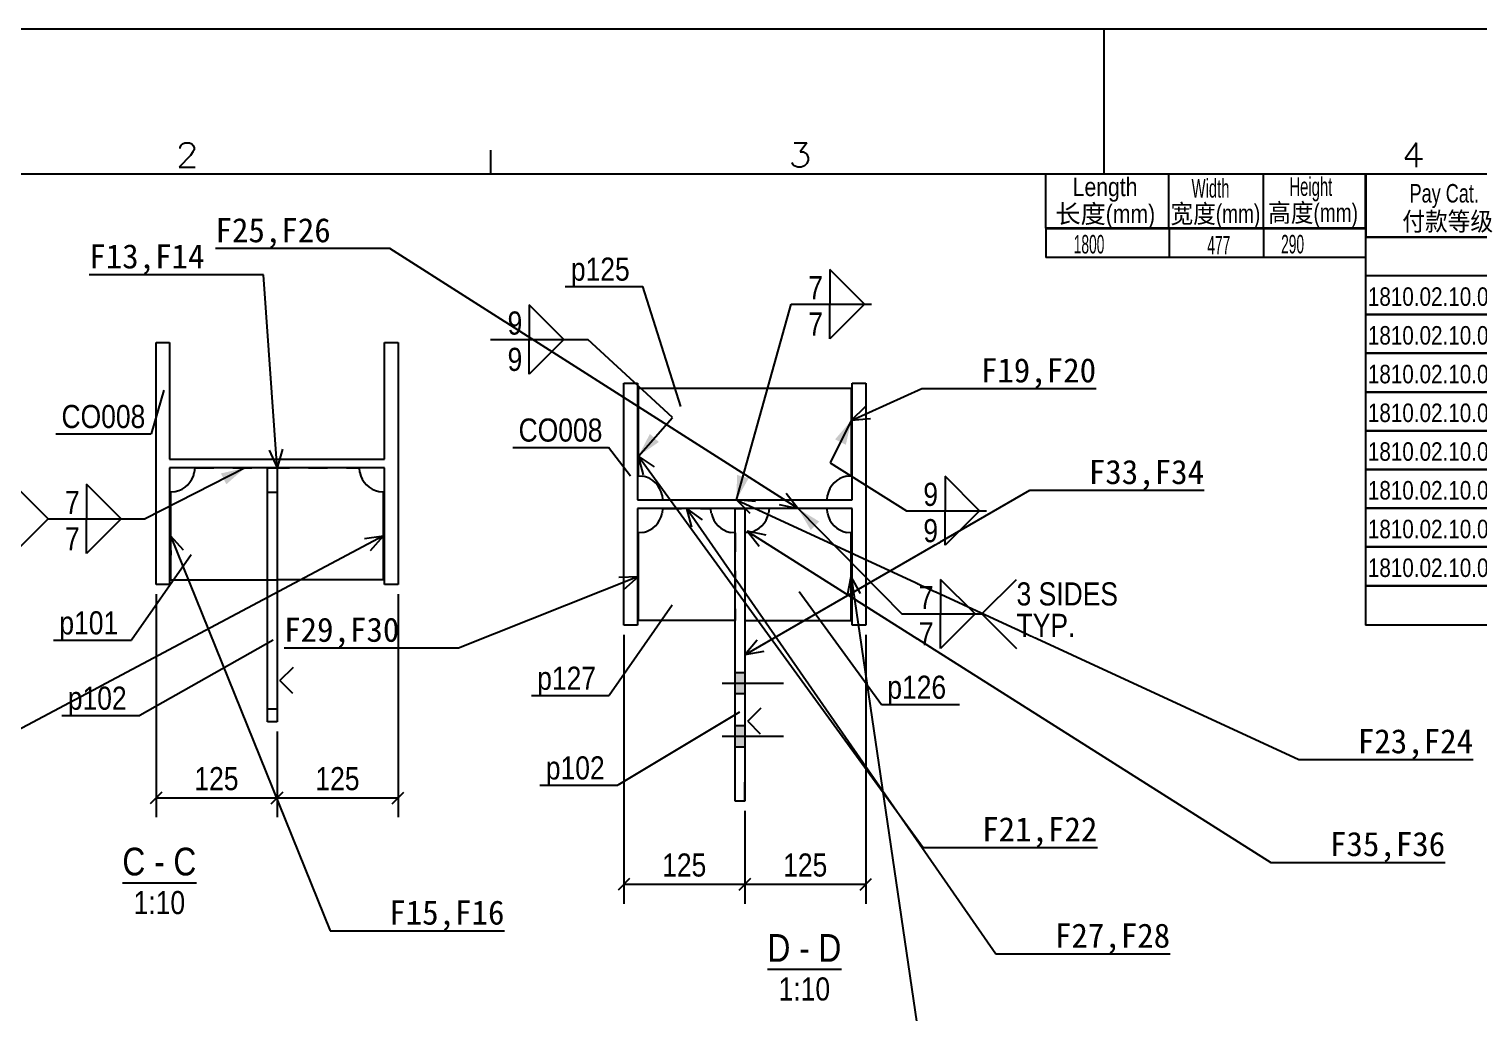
# Model space of a CAD drawing. Header units: millimetres. Extents: x -181 to 239, y -54 to 243.
# Drawn here: x -77.2 to 72.6, y 141.7 to 243.4 of the extents above; entities that cross this region are included whole.
import ezdxf

# ---------------------------------------------------------------- set-up
doc = ezdxf.new("R2010")
doc.units = ezdxf.units.MM
doc.linetypes.add('DXK_LINE_DOT2', pattern=[3.9198, 1.9599, -1.9599])
doc.layers.add('WELD_LABELS', color=5, linetype='Continuous')
doc.styles.add('Arial', font='ARIAL.TTF', dxfattribs={"height": 0.2})
doc.styles.add('Arial Narrow', font='ARIALN.TTF', dxfattribs={"height": 0.2})

# ---------------------------------------------------------------- blocks, each defined once
blk = doc.blocks.new('Unknown-234525213-26948')
at = {"color": 7, "linetype": 'Continuous'}
for p, q in [((223.83, 228.36), (60.94, 228.36)), ((60.94, 221.87), (60.94, 228.36)), ((78.23, 221.87), (78.23, 228.36)), ((86.3, 221.87), (86.3, 228.36)), ((93.73, 221.87), (93.73, 228.36)), ((111.68, 221.87), (111.68, 228.36)), ((125.39, 221.87), (125.39, 228.36)), ((149.31, 221.87), (149.31, 228.36)), ((162.12, 221.87), (162.12, 228.36)), ((177.17, 221.87), (177.17, 228.36)), ((189.14, 221.87), (189.14, 228.36)), ((201.16, 221.87), (201.16, 228.36)), ((211.82, 221.87), (211.82, 228.36)), ((223.83, 228.36), (223.83, 221.87)), ((223.81, 221.87), (60.87, 221.87)), ((60.87, 221.87), (223.83, 221.87)), ((60.87, 221.87), (60.87, 217.87)), ((78.21, 221.87), (78.21, 217.87)), ((86.21, 221.87), (86.21, 217.87)), ((93.77, 221.87), (93.77, 217.87)), ((111.69, 221.87), (111.69, 217.87)), ((125.42, 221.87), (125.42, 217.87)), ((149.36, 221.87), (149.36, 217.87)), ((162.12, 221.87), (162.12, 217.87)), ((177.16, 221.87), (177.16, 217.87)), ((189.16, 221.87), (189.16, 217.87)), ((201.16, 221.87), (201.16, 217.87)), ((211.83, 221.87), (211.83, 217.87)), ((223.83, 221.87), (223.83, 217.87)), ((223.81, 217.87), (60.87, 217.87)), ((223.82, 217.87), (60.87, 217.87)), ((60.87, 217.87), (60.87, 213.87)), ((78.21, 217.87), (78.21, 213.87)), ((78.21, 217.87), (78.21, 213.87)), ((86.21, 217.87), (86.21, 213.87)), ((93.77, 217.87), (93.77, 213.87)), ((111.69, 217.87), (111.69, 213.87)), ((125.42, 217.87), (125.42, 213.87)), ((149.36, 217.87), (149.36, 213.87)), ((162.12, 217.87), (162.12, 213.87)), ((177.16, 217.87), (177.16, 213.87)), ((189.16, 217.87), (189.16, 213.87)), ((201.16, 217.87), (201.16, 213.87)), ((211.83, 217.87), (211.83, 213.87)), ((223.83, 217.87), (223.83, 213.87)), ((60.87, 213.87), (223.83, 213.87)), ((223.82, 213.87), (60.87, 213.87)), ((60.87, 213.87), (60.87, 209.87)), ((78.21, 213.87), (78.21, 209.87)), ((78.21, 213.87), (78.21, 209.87)), ((86.21, 213.87), (86.21, 209.87)), ((93.77, 213.87), (93.77, 209.87)), ((111.69, 213.87), (111.69, 209.87)), ((125.42, 213.87), (125.42, 209.87)), ((149.36, 213.87), (149.36, 209.87)), ((162.12, 213.87), (162.12, 209.87)), ((177.16, 213.87), (177.16, 209.87)), ((189.16, 213.87), (189.16, 209.87)), ((201.16, 213.87), (201.16, 209.87)), ((211.83, 213.87), (211.83, 209.87)), ((223.83, 213.87), (223.83, 209.87)), ((60.87, 209.87), (223.83, 209.87)), ((223.82, 209.87), (60.87, 209.87)), ((60.87, 209.87), (60.87, 205.87)), ((78.21, 209.87), (78.21, 205.87)), ((78.21, 209.87), (78.21, 205.87)), ((86.21, 209.87), (86.21, 205.87)), ((93.77, 209.87), (93.77, 205.87)), ((111.69, 209.87), (111.69, 205.87)), ((125.42, 209.87), (125.42, 205.87)), ((149.36, 209.87), (149.36, 205.87)), ((162.12, 209.87), (162.12, 205.87)), ((177.16, 209.87), (177.16, 205.87)), ((189.16, 209.87), (189.16, 205.87)), ((201.16, 209.87), (201.16, 205.87)), ((211.83, 209.87), (211.83, 205.87)), ((223.83, 209.87), (223.83, 205.87)), ((60.87, 205.87), (223.83, 205.87)), ((223.82, 205.87), (60.87, 205.87)), ((60.87, 205.87), (60.87, 201.87)), ((78.21, 205.87), (78.21, 201.87)), ((78.21, 205.87), (78.21, 201.87)), ((86.21, 205.87), (86.21, 201.87)), ((93.77, 205.87), (93.77, 201.87)), ((111.69, 205.87), (111.69, 201.87)), ((125.42, 205.87), (125.42, 201.87)), ((149.36, 205.87), (149.36, 201.87)), ((162.12, 205.87), (162.12, 201.87)), ((177.16, 205.87), (177.16, 201.87)), ((189.16, 205.87), (189.16, 201.87)), ((201.16, 205.87), (201.16, 201.87)), ((211.83, 205.87), (211.83, 201.87)), ((223.83, 205.87), (223.83, 201.87)), ((60.87, 201.87), (223.83, 201.87)), ((223.82, 201.87), (60.87, 201.87)), ((60.87, 201.87), (60.87, 197.87)), ((78.21, 201.87), (78.21, 197.87)), ((78.21, 201.87), (78.21, 197.87)), ((86.21, 201.87), (86.21, 197.87)), ((93.77, 201.87), (93.77, 197.87)), ((111.69, 201.87), (111.69, 197.87)), ((125.42, 201.87), (125.42, 197.87)), ((149.36, 201.87), (149.36, 197.87)), ((162.12, 201.87), (162.12, 197.87)), ((177.16, 201.87), (177.16, 197.87)), ((189.16, 201.87), (189.16, 197.87)), ((201.16, 201.87), (201.16, 197.87)), ((211.83, 201.87), (211.83, 197.87)), ((223.83, 201.87), (223.83, 197.87)), ((60.87, 197.87), (223.83, 197.87)), ((223.82, 197.87), (60.87, 197.87)), ((60.87, 197.87), (60.87, 193.87)), ((78.21, 197.87), (78.21, 193.87)), ((78.21, 197.87), (78.21, 193.87)), ((86.21, 197.87), (86.21, 193.87)), ((93.77, 197.87), (93.77, 193.87)), ((111.69, 197.87), (111.69, 193.87)), ((125.42, 197.87), (125.42, 193.87)), ((149.36, 197.87), (149.36, 193.87)), ((162.12, 197.87), (162.12, 193.87)), ((177.16, 197.87), (177.16, 193.87)), ((189.16, 197.87), (189.16, 193.87)), ((201.16, 197.87), (201.16, 193.87)), ((211.83, 197.87), (211.83, 193.87)), ((223.83, 197.87), (223.83, 193.87)), ((60.87, 193.87), (223.83, 193.87)), ((223.82, 193.87), (60.87, 193.87)), ((60.87, 193.87), (60.87, 189.87)), ((78.21, 193.87), (78.21, 189.87)), ((78.21, 193.87), (78.21, 189.87)), ((86.21, 193.87), (86.21, 189.87)), ((93.77, 193.87), (93.77, 189.87)), ((111.69, 193.87), (111.69, 189.87)), ((125.42, 193.87), (125.42, 189.87)), ((149.36, 193.87), (149.36, 189.87)), ((162.12, 193.87), (162.12, 189.87)), ((177.16, 193.87), (177.16, 189.87)), ((189.16, 193.87), (189.16, 189.87)), ((201.16, 193.87), (201.16, 189.87)), ((211.83, 193.87), (211.83, 189.87)), ((223.83, 193.87), (223.83, 189.87)), ((60.87, 189.87), (223.83, 189.87)), ((223.82, 189.87), (60.87, 189.87)), ((60.87, 189.87), (60.87, 185.87)), ((78.21, 189.87), (78.21, 185.87)), ((78.21, 189.87), (78.21, 185.87)), ((86.21, 189.87), (86.21, 185.87)), ((93.77, 189.87), (93.77, 185.87)), ((111.69, 189.87), (111.69, 185.87)), ((125.42, 189.87), (125.42, 185.87)), ((149.36, 189.87), (149.36, 185.87)), ((162.12, 189.87), (162.12, 185.87)), ((177.16, 189.87), (177.16, 185.87)), ((189.16, 189.87), (189.16, 185.87)), ((201.16, 189.87), (201.16, 185.87)), ((211.83, 189.87), (211.83, 185.87)), ((223.83, 189.87), (223.83, 185.87)), ((60.87, 185.87), (223.83, 185.87)), ((60.87, 185.87), (60.87, 181.79)), ((223.76, 185.87), (60.87, 185.87)), ((78.19, 185.87), (78.19, 181.79)), ((86.19, 185.87), (86.19, 181.79)), ((93.79, 185.87), (93.79, 181.79)), ((111.74, 185.87), (111.74, 181.79)), ((125.41, 185.87), (125.41, 181.79)), ((162.07, 185.87), (162.07, 181.8)), ((177.15, 185.86), (177.15, 181.79)), ((188.97, 185.87), (188.97, 181.87)), ((201.15, 185.87), (201.15, 181.79)), ((211.82, 185.87), (211.82, 181.79)), ((223.83, 185.87), (223.83, 181.79)), ((223.76, 181.79), (60.86, 181.79))]:
    blk.add_line(p, q, dxfattribs=at)
at = {"color": 3, "style": 'Arial'}
for s, height, width, p in [('Line', 1.91, 0.7, (79.92, 225.76)), ('Sub Mark', 1.91, 0.7, (113.15, 225.82)), ('Description', 1.9102, 0.7, (127.95, 225.71)), ('Pay Cat.', 1.91, 0.7, (65.42, 225.44)), ('Qty.', 1.91, 0.7, (87.58, 225.5)), ('Mark', 1.91, 0.7, (95.55, 225.62)), ('ABM', 1.91, 0.7, (193.21, 225.5)), ('Weight', 1.91, 0.7, (202.28, 225.5)), ('REMARK', 1.91, 0.7, (213.21, 225.5)), ('行号', 1.91, 0.9, (79.58, 222.83)), ('数量', 1.91, 0.9, (87.58, 222.83)), ('构件号', 1.91, 0.9, (95.23, 222.78)), ('次构件号', 1.91, 0.9, (112.87, 222.98)), ('截面尺寸', 1.91, 0.9, (127.65, 222.64)), ('材料订单号', 1.91, 0.9, (189.21, 222.83)), ('重量(kg)', 1.91, 0.9, (202.28, 222.83)), ('备 注', 1.91, 0.9, (214.54, 222.83))]:
    blk.add_text(s, height=height, dxfattribs=dict(at, width=width)).set_placement(p)
at = {"color": 3, "linetype": 'Continuous'}
for s, height, style, width, p in [('Material', 1.91, 'Arial', 0.7, (151.4, 225.48)), ('Finish', 1.91, 'Arial', 0.7, (179.35, 225.49)), ('付款等级', 1.91, 'Arial', 0.9, (64.67, 222.54)), ('油漆', 1.91, 'Arial', 0.7, (179.88, 222.75)), ('材质', 1.91, 'Arial', 0.9, (152.48, 222.36)), ('1', 1.91, 'Arial', 0.8, (80.55, 218.54)), ('1', 1.91, 'Arial', 0.8, (87.54, 218.54)), ('Column', 1.91, 'Arial', 0.8, (127.54, 218.96)), ('1810.02.10.03.12', 1.9102, 'Arial', 0.8, (61.11, 214.77)), ('2', 1.91, 'Arial', 0.8, (80.64, 214.55)), ('1', 1.91, 'Arial', 0.8, (87.54, 214.54)), ('CO008', 2.022, 'Arial', 0.88, (113.34, 214.63)), ('HW250x250x9x14', 1.9089, 'Arial Narrow', 0.8, (127.35, 214.61)), ('Q355B', 1.91, 'Arial', 0.6, (150.85, 214.73)), ('1784', 1.91, 'Arial', 0.8, (164.41, 214.74)), ('G', 1.91, 'Arial', 0.8, (180.25, 214.79)), ('128.13', 1.91, 'Arial', 0.7, (201.81, 214.74)), ('1810.02.10.03.12', 1.9102, 'Arial', 0.8, (61.11, 210.77)), ('G', 1.91, 'Arial', 0.8, (180.25, 210.79)), ('3', 1.91, 'Arial', 0.8, (80.64, 210.55)), ('1', 1.91, 'Arial', 0.8, (87.54, 210.54)), ('p92', 2.022, 'Arial', 0.88, (113.34, 210.63)), ('PL16x290', 1.909, 'Arial Narrow', 0.8, (127.35, 210.61)), ('Q355B', 1.91, 'Arial', 0.6, (150.85, 210.73)), ('320', 1.91, 'Arial', 0.8, (164.41, 210.74)), ('11.66', 1.91, 'Arial', 0.7, (201.81, 210.74)), ('1810.02.10.03.12', 1.9102, 'Arial', 0.8, (61.11, 206.77)), ('4', 1.91, 'Arial', 0.8, (80.64, 206.55)), ('1', 1.91, 'Arial', 0.8, (87.54, 206.54)), ('p101', 2.022, 'Arial', 0.88, (113.34, 206.63)), ('PL10x115.5', 1.909, 'Arial Narrow', 0.8, (127.35, 206.61)), ('Q355B', 1.91, 'Arial', 0.6, (150.85, 206.73)), ('220', 1.91, 'Arial', 0.8, (164.41, 206.74)), ('G', 1.91, 'Arial', 0.8, (180.25, 206.79)), ('1.92', 1.91, 'Arial', 0.7, (201.81, 206.74)), ('1810.02.10.03.12', 1.9102, 'Arial', 0.8, (61.11, 202.77)), ('5', 1.91, 'Arial', 0.8, (80.64, 202.55)), ('1', 1.91, 'Arial', 0.8, (87.54, 202.54)), ('p102', 2.022, 'Arial', 0.88, (113.34, 202.63)), ('PL10x312.7', 1.909, 'Arial Narrow', 0.8, (127.35, 202.61)), ('Q355B', 1.91, 'Arial', 0.6, (150.85, 202.73)), ('318', 1.91, 'Arial', 0.8, (164.41, 202.74)), ('G', 1.91, 'Arial', 0.8, (180.25, 202.79)), ('6.07', 1.91, 'Arial', 0.7, (201.81, 202.74)), ('G', 1.91, 'Arial', 0.8, (180.25, 198.79)), ('1810.02.10.03.12', 1.9102, 'Arial', 0.8, (61.11, 198.77)), ('6', 1.91, 'Arial', 0.8, (80.64, 198.55)), ('2', 1.91, 'Arial', 0.8, (87.54, 198.54)), ('p124', 2.022, 'Arial', 0.88, (113.34, 198.63)), ('PL12x115.5', 1.909, 'Arial Narrow', 0.8, (127.35, 198.61)), ('Q355B', 1.91, 'Arial', 0.6, (150.85, 198.73)), ('220', 1.91, 'Arial', 0.8, (164.41, 198.74)), ('4.33', 1.91, 'Arial', 0.7, (201.81, 198.74)), ('1810.02.10.03.12', 1.9102, 'Arial', 0.8, (61.11, 194.77)), ('7', 1.91, 'Arial', 0.8, (80.64, 194.55)), ('1', 1.91, 'Arial', 0.8, (87.54, 194.54)), ('p125', 2.022, 'Arial', 0.88, (113.34, 194.63)), ('PL12x115.5', 1.909, 'Arial Narrow', 0.8, (127.35, 194.61)), ('Q355B', 1.91, 'Arial', 0.6, (150.85, 194.73)), ('220', 1.91, 'Arial', 0.8, (164.41, 194.74)), ('G', 1.91, 'Arial', 0.8, (180.25, 194.79)), ('2.30', 1.91, 'Arial', 0.7, (201.81, 194.74)), ('1810.02.10.03.12', 1.9102, 'Arial', 0.8, (61.11, 190.77)), ('8', 1.91, 'Arial', 0.8, (80.64, 190.55)), ('1', 1.91, 'Arial', 0.8, (87.54, 190.54)), ('p126', 2.022, 'Arial', 0.88, (113.34, 190.63)), ('PL12x110', 1.909, 'Arial Narrow', 0.8, (127.35, 190.61)), ('Q355B', 1.91, 'Arial', 0.6, (150.85, 190.73)), ('116', 1.91, 'Arial', 0.8, (164.41, 190.74)), ('G', 1.91, 'Arial', 0.8, (180.25, 190.79)), ('1.10', 1.91, 'Arial', 0.7, (201.81, 190.74)), ('1810.02.10.03.12', 1.9102, 'Arial', 0.8, (61.11, 186.77)), ('9', 1.91, 'Arial', 0.8, (80.64, 186.55)), ('1', 1.91, 'Arial', 0.8, (87.54, 186.54)), ('p127', 2.022, 'Arial', 0.88, (113.34, 186.63)), ('PL12x100', 1.909, 'Arial Narrow', 0.8, (127.35, 186.61)), ('Q355B', 1.91, 'Arial', 0.6, (150.85, 186.73)), ('116', 1.91, 'Arial', 0.8, (164.41, 186.74)), ('G', 1.91, 'Arial', 0.8, (180.25, 186.79)), ('1.00', 1.91, 'Arial', 0.7, (201.81, 186.74)), ('TOTAL', 2.022, 'Arial', 0.7, (191.64, 182.71)), ('156.51', 1.91, 'Arial', 0.7, (201.72, 182.82))]:
    blk.add_text(s, height=height, dxfattribs=dict(at, style=style, width=width)).set_placement(p)
at = {"color": 3, "style": 'Arial'}
for s, p in [('Length', (164.41, 225.49)), ('长度(mm)', (164.41, 222.82))]:
    blk.add_text(s, height=1.91, dxfattribs=at).set_placement(p)
at = {"color": 3, "linetype": 'Continuous', "style": 'Arial'}
blk.add_text('CO008', height=1.91, dxfattribs=at).set_placement((95.02, 218.54))
blk = doc.blocks.new('Unknown-234525213-26951')
at = {"color": 7, "linetype": 'Continuous'}
for p, q in [((27.84, 222.78), (27.84, 228.36)), ((60.87, 228.36), (27.84, 228.36)), ((40.56, 222.78), (40.56, 228.36)), ((50.33, 222.77), (50.33, 228.35)), ((60.88, 222.78), (60.88, 228.36)), ((60.88, 222.78), (27.84, 222.78)), ((27.84, 222.76), (60.87, 222.76)), ((27.84, 222.76), (27.84, 219.76)), ((40.6, 222.76), (40.6, 219.76)), ((50.33, 222.76), (50.33, 219.76)), ((60.87, 222.76), (60.87, 219.76)), ((60.87, 219.76), (27.84, 219.76))]:
    blk.add_line(p, q, dxfattribs=at)
at = {"color": 3, "style": 'Arial Narrow'}
for s, p in [('Length', (30.62, 226.1)), ('长度(mm)', (28.83, 223.32))]:
    blk.add_text(s, height=1.909, dxfattribs=at).set_placement(p)
at = {"color": 3, "linetype": 'Continuous', "style": 'Arial Narrow'}
for s, width, p in [('Width', 0.7, (42.9, 225.95)), ('Height', 0.7, (53.01, 226.13)), ('宽度(mm)', 0.9, (40.72, 223.33)), ('高度(mm)', 0.9, (50.81, 223.43)), ('1800', 0.65, (30.73, 220.18)), ('477', 0.65, (44.52, 220.08)), ('290', 0.65, (52.15, 220.19))]:
    blk.add_text(s, height=1.909, dxfattribs=dict(at, width=width)).set_placement(p)
blk = doc.blocks.new('Unknown-234525213-26958')
at = {"color": 7, "linetype": 'Continuous'}
for p, q in [((238.83, 243.36), (-181.17, 243.36)), ((33.83, 243.36), (33.83, 228.36)), ((-61.58, 231.13), (-61.46, 231.37)), ((-61.58, 231.02), (-61.58, 231.13)), ((-61.46, 231.37), (-61.34, 231.49)), ((-61.34, 231.49), (-61.1, 231.61)), ((-61.1, 231.61), (-60.63, 231.61)), ((-60.63, 231.61), (-60.39, 231.49)), ((-60.39, 231.49), (-60.27, 231.37)), ((-60.27, 231.37), (-60.15, 231.13)), ((-60.15, 230.9), (-60.27, 230.66)), ((-60.15, 231.13), (-60.15, 230.9)), ((-29.51, 230.86), (-29.51, 228.36)), ((1.86, 231.61), (3.17, 231.61)), ((3.17, 231.61), (2.46, 230.66)), ((66.15, 231.61), (64.96, 229.94)), ((66.15, 229.11), (66.15, 231.61)), ((-60.51, 230.3), (-61.7, 229.11)), ((-60.27, 230.66), (-60.51, 230.3)), ((1.74, 229.35), (1.63, 229.59)), ((1.86, 229.23), (1.74, 229.35)), ((2.22, 229.11), (1.86, 229.23)), ((2.46, 230.66), (2.82, 230.66)), ((2.93, 229.23), (2.58, 229.11)), ((2.82, 230.66), (3.05, 230.54)), ((3.17, 229.47), (2.93, 229.23)), ((3.05, 230.54), (3.17, 230.42)), ((3.17, 230.42), (3.29, 230.06)), ((3.29, 229.83), (3.17, 229.47)), ((3.29, 230.06), (3.29, 229.83)), ((64.96, 229.94), (66.75, 229.94)), ((223.83, 228.36), (-156.17, 228.36)), ((-61.7, 229.11), (-60.03, 229.11)), ((2.58, 229.11), (2.22, 229.11))]:
    blk.add_line(p, q, dxfattribs=at)
blk = doc.blocks.new('Unknown-234525213-14 - 2425')
at = {"color": 6, "linetype": 'Continuous'}
blk.add_line((-67.55, 155.2), (-59.91, 155.2), dxfattribs=at)
at = {"color": 0, "linetype": 'Continuous'}
for points in [[(-65.17, 155.95), (-65.17, 158.95), (-67.55, 158.95), (-67.55, 155.95)], [(-63.18, 155.95), (-63.18, 158.95), (-64.27, 158.95), (-64.27, 155.95)], [(-59.91, 155.95), (-59.91, 158.95), (-62.28, 158.95), (-62.28, 155.95)], [(-61.06, 151.95), (-61.06, 154.45), (-66.39, 154.45), (-66.39, 151.95)]]:
    blk.add_wipeout(points, dxfattribs=at)
at = {"color": 6, "linetype": 'Continuous', "style": 'Arial Narrow'}
for s, height, p in [('C', 2.86, (-67.55, 155.95)), ('C', 2.86, (-62.28, 155.95)), ('-', 2.86, (-64.27, 155.95)), ('1:10', 2.386, (-66.39, 151.95))]:
    blk.add_text(s, height=height, dxfattribs=at).set_placement(p)
blk = doc.blocks.new('Unknown-234525213-15 - 2476')
at = {"color": 6, "linetype": 'Continuous'}
blk.add_line((-0.91, 146.28), (6.73, 146.28), dxfattribs=at)
at = {"color": 0, "linetype": 'Continuous'}
for points in [[(1.46, 147.03), (1.46, 150.03), (-0.91, 150.03), (-0.91, 147.03)], [(3.45, 147.03), (3.45, 150.03), (2.36, 150.03), (2.36, 147.03)], [(6.73, 147.03), (6.73, 150.03), (4.35, 150.03), (4.35, 147.03)], [(5.57, 143.03), (5.57, 145.53), (0.24, 145.53), (0.24, 143.03)]]:
    blk.add_wipeout(points, dxfattribs=at)
at = {"color": 6, "linetype": 'Continuous', "style": 'Arial Narrow'}
for s, height, p in [('D', 2.86, (-0.91, 147.03)), ('D', 2.86, (4.35, 147.03)), ('-', 2.86, (2.36, 147.03)), ('1:10', 2.386, (0.24, 143.03))]:
    blk.add_text(s, height=height, dxfattribs=at).set_placement(p)
blk = doc.blocks.new('Part-234525213-2435 - 2425')
at = {"color": 2, "linetype": 'Continuous'}
for p, q in [((-64.07, 185.99), (-64.07, 210.99)), ((-64.07, 210.99), (-62.67, 210.99)), ((-62.67, 210.99), (-62.67, 198.94)), ((-40.47, 210.99), (-39.07, 210.99)), ((-40.47, 198.94), (-40.47, 210.99)), ((-39.07, 210.99), (-39.07, 185.99)), ((-62.67, 198.94), (-40.47, 198.94)), ((-40.47, 198.04), (-62.67, 198.04)), ((-62.67, 198.04), (-62.67, 185.99)), ((-40.47, 185.99), (-40.47, 198.04)), ((-62.67, 185.99), (-64.07, 185.99)), ((-39.07, 185.99), (-40.47, 185.99))]:
    blk.add_line(p, q, dxfattribs=at)
blk = doc.blocks.new('Part-234525213-2427 - 2425')
at = {"color": 7, "linetype": 'DXK_LINE_DOT2'}
for p, q in [((-52.57, 171.81), (-52.57, 198.04)), ((-52.57, 198.04), (-51.57, 198.04)), ((-51.57, 198.04), (-51.57, 171.81)), ((-52.57, 195.54), (-51.57, 195.54)), ((-51.57, 173.12), (-52.57, 173.12))]:
    blk.add_line(p, q, dxfattribs=at)
at = {"color": 2, "linetype": 'Continuous'}
for p, q in [((-52.57, 171.81), (-52.57, 198.04)), ((-52.57, 198.04), (-51.57, 198.04)), ((-51.57, 198.04), (-51.57, 171.81)), ((-51.27, 176.07), (-49.87, 177.47)), ((-51.27, 176.07), (-49.97, 174.77)), ((-51.57, 171.81), (-52.57, 171.81))]:
    blk.add_line(p, q, dxfattribs=at)
blk = doc.blocks.new('Part-234525213-2428 - 2425')
at = {"color": 2, "linetype": 'Continuous'}
for p, q in [((-60.07, 198.04), (-60.12, 197.55)), ((-43.03, 197.55), (-43.07, 198.04)), ((-62.09, 195.58), (-62.57, 195.54)), ((-62.57, 195.54), (-62.57, 186.49)), ((-40.57, 195.54), (-41.06, 195.58)), ((-40.57, 186.49), (-40.57, 195.54)), ((-62.57, 186.49), (-52.57, 186.49)), ((-40.57, 186.49), (-51.57, 186.49))]:
    blk.add_line(p, q, dxfattribs=at)
at = {"color": 7, "linetype": 'DXK_LINE_DOT2'}
for p, q in [((-60.07, 198.04), (-43.07, 198.04)), ((-52.57, 186.49), (-51.57, 186.49))]:
    blk.add_line(p, q, dxfattribs=at)
at = {"color": 2, "linetype": 'Continuous'}
for centre, start, end in [((-62.57, 198.04), 281.25, 348.75), ((-40.57, 198.04), 191.25, 258.75)]:
    blk.add_arc(centre, 2.5, start, end, dxfattribs=at)
blk = doc.blocks.new('Bolt-234525213-2488 - 2476')
at = {"linetype": 'Continuous'}
for points in [[(-4.25, 176.92), (-4.25, 174.72), (-3.25, 174.72), (-3.25, 176.92)], [(-4.25, 171.42), (-4.25, 169.22), (-3.25, 169.22), (-3.25, 171.42)]]:
    blk.add_hatch(color=3, dxfattribs=at).paths.add_polyline_path(points)
at = {"color": 3, "linetype": 'Continuous'}
for p, q in [((-4.25, 176.92), (-3.25, 176.92)), ((-5.59, 175.82), (0.75, 175.82)), ((-4.25, 174.72), (-3.25, 174.72)), ((-4.25, 171.42), (-3.25, 171.42)), ((-5.59, 170.32), (0.75, 170.32)), ((-4.25, 169.22), (-3.25, 169.22))]:
    blk.add_line(p, q, dxfattribs=at)
blk = doc.blocks.new('Part-234525213-2486 - 2476')
at = {"color": 2, "linetype": 'Continuous'}
for p, q in [((-15.75, 181.78), (-15.75, 206.78)), ((-15.75, 206.78), (-14.35, 206.78)), ((-14.35, 206.78), (-14.35, 194.73)), ((7.85, 206.78), (9.25, 206.78)), ((7.85, 194.73), (7.85, 206.78)), ((9.25, 206.78), (9.25, 181.78)), ((-14.35, 194.73), (7.85, 194.73)), ((7.85, 193.83), (-14.35, 193.83)), ((-14.35, 193.83), (-14.35, 181.78)), ((7.85, 181.78), (7.85, 193.83)), ((-14.35, 181.78), (-15.75, 181.78)), ((9.25, 181.78), (7.85, 181.78))]:
    blk.add_line(p, q, dxfattribs=at)
blk = doc.blocks.new('Part-234525213-2478 - 2476')
at = {"color": 2, "linetype": 'Continuous'}
for p, q in [((-4.25, 193.83), (-3.25, 193.83)), ((-4.25, 163.61), (-4.25, 193.83)), ((-3.25, 193.83), (-3.25, 163.61)), ((-2.95, 171.87), (-1.55, 173.27)), ((-2.95, 171.87), (-1.65, 170.57)), ((-3.25, 163.61), (-4.25, 163.61))]:
    blk.add_line(p, q, dxfattribs=at)
at = {"color": 7, "linetype": 'DXK_LINE_DOT2'}
for p, q in [((-4.25, 163.61), (-4.25, 166.74)), ((-3.25, 163.61), (-3.25, 166.74))]:
    blk.add_line(p, q, dxfattribs=at)
blk = doc.blocks.new('Part-234525213-2482 - 2476')
at = {"color": 2, "linetype": 'Continuous'}
for p, q in [((-14.25, 197.23), (-14.25, 206.28)), ((-14.25, 206.28), (7.75, 206.28)), ((7.75, 206.28), (7.75, 197.23)), ((-14.25, 197.23), (-13.77, 197.19)), ((7.26, 197.19), (7.75, 197.23)), ((-11.8, 195.22), (-11.75, 194.73)), ((5.25, 194.73), (5.29, 195.22))]:
    blk.add_line(p, q, dxfattribs=at)
at = {"color": 7, "linetype": 'DXK_LINE_DOT2'}
blk.add_line((-11.75, 194.73), (5.25, 194.73), dxfattribs=at)
at = {"color": 2, "linetype": 'Continuous'}
for centre, start, end in [((-14.25, 194.73), 11.25, 78.75), ((7.75, 194.73), 101.25, 168.75)]:
    blk.add_arc(centre, 2.5, start, end, dxfattribs=at)
blk = doc.blocks.new('Part-234525213-2484 - 2476')
at = {"color": 2, "linetype": 'Continuous'}
for p, q in [((-0.75, 193.83), (-0.8, 193.35)), ((5.29, 193.35), (5.25, 193.83)), ((-2.77, 191.38), (-3.25, 191.33)), ((7.75, 191.33), (7.26, 191.38)), ((7.75, 182.28), (7.75, 191.33)), ((-3.25, 182.28), (7.75, 182.28))]:
    blk.add_line(p, q, dxfattribs=at)
at = {"color": 7, "linetype": 'DXK_LINE_DOT2'}
for p, q in [((5.25, 193.83), (-0.75, 193.83)), ((-3.25, 191.33), (-3.25, 182.28))]:
    blk.add_line(p, q, dxfattribs=at)
at = {"color": 2, "linetype": 'Continuous'}
for centre, start, end in [((-3.25, 193.83), 281.25, 348.75), ((7.75, 193.83), 191.25, 258.75)]:
    blk.add_arc(centre, 2.5, start, end, dxfattribs=at)
blk = doc.blocks.new('Part-234525213-2485 - 2476')
at = {"color": 2, "linetype": 'Continuous'}
for p, q in [((-11.75, 193.83), (-11.8, 193.35)), ((-6.71, 193.35), (-6.75, 193.83)), ((-13.77, 191.38), (-14.25, 191.33)), ((-14.25, 182.28), (-14.25, 191.33)), ((-4.25, 191.33), (-4.74, 191.38)), ((-4.25, 182.28), (-14.25, 182.28))]:
    blk.add_line(p, q, dxfattribs=at)
at = {"color": 7, "linetype": 'DXK_LINE_DOT2'}
for p, q in [((-11.75, 193.83), (-6.75, 193.83)), ((-4.25, 191.33), (-4.25, 182.28))]:
    blk.add_line(p, q, dxfattribs=at)
at = {"color": 2, "linetype": 'Continuous'}
for centre, start, end in [((-14.25, 193.83), 281.25, 348.75), ((-4.25, 193.83), 191.25, 258.75)]:
    blk.add_arc(centre, 2.5, start, end, dxfattribs=at)
blk = doc.blocks.new('StraightDimension-234525213-3805 - 2425')
at = {"color": 7, "linetype": 'Continuous'}
for p, q in [((-39.07, 184.99), (-39.07, 161.95)), ((-51.57, 170.81), (-51.57, 161.95)), ((-50.97, 164.55), (-52.17, 163.35)), ((-51.57, 163.95), (-39.07, 163.95)), ((-39.67, 163.35), (-38.47, 164.55))]:
    blk.add_line(p, q, dxfattribs=at)
at = {"color": 0}
blk.add_wipeout([(-42.54, 164.25), (-42.54, 167.75), (-48.11, 167.75), (-48.11, 164.25)], dxfattribs=at)
at = {"color": 4, "style": 'Arial Narrow'}
blk.add_text('125', height=2.386, dxfattribs=at).set_placement((-47.61, 164.75))
blk = doc.blocks.new('StraightDimension-234525213-3806 - 2425')
at = {"color": 7, "linetype": 'Continuous'}
for p, q in [((-64.07, 184.99), (-64.07, 161.95)), ((-51.57, 170.81), (-51.57, 161.95)), ((-63.47, 164.55), (-64.67, 163.35)), ((-64.07, 163.95), (-51.57, 163.95)), ((-52.17, 163.35), (-50.97, 164.55))]:
    blk.add_line(p, q, dxfattribs=at)
at = {"color": 0}
blk.add_wipeout([(-55.04, 164.25), (-55.04, 167.75), (-60.61, 167.75), (-60.61, 164.25)], dxfattribs=at)
at = {"color": 4, "style": 'Arial Narrow'}
blk.add_text('125', height=2.386, dxfattribs=at).set_placement((-60.11, 164.75))
blk = doc.blocks.new('StraightDimension-234525213-3837 - 2476')
at = {"color": 7, "linetype": 'Continuous'}
for p, q in [((-15.75, 180.78), (-15.75, 153.03)), ((-3.25, 162.61), (-3.25, 153.03)), ((-15.15, 155.63), (-16.35, 154.43)), ((-15.75, 155.03), (-3.25, 155.03)), ((-3.85, 154.43), (-2.65, 155.63))]:
    blk.add_line(p, q, dxfattribs=at)
at = {"color": 0}
blk.add_wipeout([(-6.72, 155.33), (-6.72, 158.83), (-12.29, 158.83), (-12.29, 155.33)], dxfattribs=at)
at = {"color": 4, "style": 'Arial Narrow'}
blk.add_text('125', height=2.386, dxfattribs=at).set_placement((-11.79, 155.83))
blk = doc.blocks.new('StraightDimension-234525213-3836 - 2476')
at = {"color": 7, "linetype": 'Continuous'}
for p, q in [((9.25, 180.78), (9.25, 153.03)), ((-3.25, 162.61), (-3.25, 153.03)), ((-2.65, 155.63), (-3.85, 154.43)), ((-3.25, 155.03), (9.25, 155.03)), ((8.65, 154.43), (9.85, 155.63))]:
    blk.add_line(p, q, dxfattribs=at)
at = {"color": 0}
blk.add_wipeout([(5.78, 155.33), (5.78, 158.83), (0.21, 158.83), (0.21, 155.33)], dxfattribs=at)
at = {"color": 4, "style": 'Arial Narrow'}
blk.add_text('125', height=2.386, dxfattribs=at).set_placement((0.71, 155.83))
blk = doc.blocks.new('Mark-234525213-2445 - 2425')
at = {"color": 7, "linetype": 'Continuous'}
blk.add_line((-51.97, 180.23), (-65.74, 172.46), dxfattribs=at)
at = {"color": 0}
blk.add_wipeout([(-67.09, 173.06), (-67.09, 175.56), (-73.19, 175.56), (-73.19, 173.06)], dxfattribs=at)
blk.add_wipeout([(-67.09, 173.06), (-67.09, 175.56), (-73.19, 175.56), (-73.19, 173.06)], dxfattribs=at)
at = {"color": 7, "linetype": 'Continuous'}
blk.add_line((-73.79, 172.46), (-65.74, 172.46), dxfattribs=at)
at = {"color": 3, "style": 'Arial Narrow'}
blk.add_text('p102', height=2.386, dxfattribs=at).set_placement((-73.19, 173.06))
blk = doc.blocks.new('Mark-234525213-2451 - 2425')
at = {"color": 0}
blk.add_wipeout([(-65.16, 202.15), (-65.16, 204.65), (-73.84, 204.65), (-73.84, 202.15)], dxfattribs=at)
blk.add_wipeout([(-65.16, 202.15), (-65.16, 204.65), (-73.84, 204.65), (-73.84, 202.15)], dxfattribs=at)
at = {"color": 7, "linetype": 'Continuous'}
for p in [(-63.27, 206.07), (-74.44, 201.55)]:
    blk.add_line(p, (-64.56, 201.55), dxfattribs=at)
at = {"color": 3, "style": 'Arial Narrow'}
blk.add_text('CO008', height=2.386, dxfattribs=at).set_placement((-73.84, 202.15))
blk = doc.blocks.new('Mark-234525213-2448 - 2425')
at = {"color": 7, "linetype": 'Continuous'}
blk.add_line((-60.44, 189.04), (-66.61, 180.24), dxfattribs=at)
at = {"color": 0}
blk.add_wipeout([(-67.96, 180.84), (-67.96, 183.34), (-74.06, 183.34), (-74.06, 180.84)], dxfattribs=at)
blk.add_wipeout([(-67.96, 180.84), (-67.96, 183.34), (-74.06, 183.34), (-74.06, 180.84)], dxfattribs=at)
at = {"color": 7, "linetype": 'Continuous'}
blk.add_line((-74.66, 180.24), (-66.61, 180.24), dxfattribs=at)
at = {"color": 3, "style": 'Arial Narrow'}
blk.add_text('p101', height=2.386, dxfattribs=at).set_placement((-74.06, 180.84))
blk = doc.blocks.new('WeldMark-234525213-4044 - 2425')
at = {"linetype": 'Continuous'}
blk.add_hatch(color=3, dxfattribs=at).paths.add_polyline_path([(-57.38, 197.46), (-54.87, 198.04), (-56.82, 196.34)])
at = {"color": 3, "linetype": 'Continuous'}
for p, q in [((-54.87, 198.04), (-65.21, 192.77)), ((-75.23, 192.77), (-78.8, 196.34)), ((-75.23, 192.77), (-78.8, 189.2))]:
    blk.add_line(p, q, dxfattribs=at)
at = {"color": 0}
blk.add_wipeout([(-71.76, 193.07), (-71.76, 195.97), (-73.68, 195.97), (-73.68, 193.07)], dxfattribs=at)
at = {"color": 3, "linetype": 'Continuous'}
for p, q in [((-67.67, 192.77), (-71.24, 196.34)), ((-71.24, 196.34), (-71.24, 192.77)), ((-71.24, 192.77), (-67.67, 192.77))]:
    blk.add_line(p, q, dxfattribs=at)
at = {"color": 3, "style": 'Arial Narrow'}
blk.add_text('7', height=2.39, dxfattribs=at).set_placement((-73.48, 193.27))
at = {"color": 0, "linetype": 'Continuous'}
blk.add_wipeout([(-78.48, 192.02), (-78.48, 194.52), (-88.98, 194.52), (-88.98, 192.02)], dxfattribs=at)
for points in [[(-78.48, 192.02), (-78.48, 194.52), (-88.98, 194.52), (-88.98, 192.02)], [(-71.76, 189.32), (-71.76, 192.22), (-73.68, 192.22), (-73.68, 189.32)]]:
    blk.add_wipeout(points, dxfattribs=at)
at = {"color": 3, "linetype": 'Continuous'}
for p, q in [((-75.23, 192.77), (-65.21, 192.77)), ((-71.24, 192.77), (-67.67, 192.77)), ((-67.67, 192.77), (-71.24, 189.2)), ((-71.24, 189.2), (-71.24, 192.77))]:
    blk.add_line(p, q, dxfattribs=at)
at = {"color": 3, "linetype": 'Continuous', "style": 'Arial Narrow'}
for s, height, p in [('3 SIDES', 2.386, (-88.98, 192.02)), ('7', 2.39, (-73.48, 189.52))]:
    blk.add_text(s, height=height, dxfattribs=at).set_placement(p)
blk = doc.blocks.new('WeldMark-234525213-4010 - 2476')
at = {"linetype": 'Continuous'}
blk.add_hatch(color=3, dxfattribs=at).paths.add_polyline_path([(-12.13, 200.71), (-14.25, 199.25), (-13.06, 201.54)])
at = {"color": 3, "linetype": 'Continuous'}
for p, q in [((-10.73, 203.23), (-19.48, 211.3)), ((-14.25, 199.25), (-10.73, 203.23))]:
    blk.add_line(p, q, dxfattribs=at)
at = {"color": 0}
blk.add_wipeout([(-26.03, 211.6), (-26.03, 214.5), (-27.96, 214.5), (-27.96, 211.6)], dxfattribs=at)
at = {"color": 3, "linetype": 'Continuous'}
for p, q in [((-21.95, 211.3), (-25.52, 214.87)), ((-25.52, 214.87), (-25.52, 211.3)), ((-25.52, 211.3), (-21.95, 211.3))]:
    blk.add_line(p, q, dxfattribs=at)
at = {"color": 3, "style": 'Arial Narrow'}
blk.add_text('9', height=2.39, dxfattribs=at).set_placement((-27.76, 211.8))
at = {"color": 0, "linetype": 'Continuous'}
blk.add_wipeout([(-26.03, 207.85), (-26.03, 210.75), (-27.96, 210.75), (-27.96, 207.85)], dxfattribs=at)
at = {"color": 3, "linetype": 'Continuous'}
for p, q in [((-29.51, 211.3), (-19.48, 211.3)), ((-25.52, 211.3), (-21.95, 211.3)), ((-21.95, 211.3), (-25.52, 207.73)), ((-25.52, 207.73), (-25.52, 211.3))]:
    blk.add_line(p, q, dxfattribs=at)
at = {"color": 3, "linetype": 'Continuous', "style": 'Arial Narrow'}
blk.add_text('9', height=2.39, dxfattribs=at).set_placement((-27.76, 208.05))
blk = doc.blocks.new('Mark-234525213-2498 - 2476')
at = {"color": 7, "linetype": 'Continuous'}
blk.add_line((-3.79, 172.81), (-16.37, 165.26), dxfattribs=at)
at = {"color": 0}
blk.add_wipeout([(-17.72, 165.86), (-17.72, 168.36), (-23.81, 168.36), (-23.81, 165.86)], dxfattribs=at)
blk.add_wipeout([(-17.72, 165.86), (-17.72, 168.36), (-23.81, 168.36), (-23.81, 165.86)], dxfattribs=at)
at = {"color": 7, "linetype": 'Continuous'}
blk.add_line((-24.41, 165.26), (-16.37, 165.26), dxfattribs=at)
at = {"color": 3, "style": 'Arial Narrow'}
blk.add_text('p102', height=2.386, dxfattribs=at).set_placement((-23.81, 165.86))
blk = doc.blocks.new('Mark-234525213-2501 - 2476')
at = {"color": 7, "linetype": 'Continuous'}
blk.add_line((-9.85, 204.37), (-13.78, 216.77), dxfattribs=at)
at = {"color": 0}
blk.add_wipeout([(-15.13, 217.37), (-15.13, 219.87), (-21.22, 219.87), (-21.22, 217.37)], dxfattribs=at)
blk.add_wipeout([(-15.13, 217.37), (-15.13, 219.87), (-21.22, 219.87), (-21.22, 217.37)], dxfattribs=at)
at = {"color": 7, "linetype": 'Continuous'}
blk.add_line((-21.82, 216.77), (-13.78, 216.77), dxfattribs=at)
at = {"color": 3, "style": 'Arial Narrow'}
blk.add_text('p125', height=2.386, dxfattribs=at).set_placement((-21.22, 217.37))
blk = doc.blocks.new('Mark-234525213-2504 - 2476')
at = {"color": 0}
blk.add_wipeout([(17.56, 174.19), (17.56, 176.69), (11.47, 176.69), (11.47, 174.19)], dxfattribs=at)
blk.add_wipeout([(17.56, 174.19), (17.56, 176.69), (11.47, 176.69), (11.47, 174.19)], dxfattribs=at)
at = {"color": 7, "linetype": 'Continuous'}
for p, q in [((2.37, 185.28), (10.87, 173.59)), ((10.87, 173.59), (18.91, 173.59))]:
    blk.add_line(p, q, dxfattribs=at)
at = {"color": 3, "style": 'Arial Narrow'}
blk.add_text('p126', height=2.386, dxfattribs=at).set_placement((11.47, 174.19))
blk = doc.blocks.new('WeldMark-234525213-4033 - 2476')
at = {"linetype": 'Continuous'}
blk.add_hatch(color=3, dxfattribs=at).paths.add_polyline_path([(3.56, 191.61), (2.25, 193.83), (4.45, 192.49)])
at = {"color": 3, "linetype": 'Continuous'}
for p, q in [((2.25, 193.83), (12.97, 182.95)), ((21.25, 182.95), (24.82, 186.52)), ((21.25, 182.95), (24.82, 179.38))]:
    blk.add_line(p, q, dxfattribs=at)
at = {"color": 0}
blk.add_wipeout([(16.45, 183.25), (16.45, 186.15), (14.52, 186.15), (14.52, 183.25)], dxfattribs=at)
at = {"color": 3, "linetype": 'Continuous'}
for p, q in [((20.53, 182.95), (16.96, 186.52)), ((16.96, 186.52), (16.96, 182.95)), ((16.96, 182.95), (20.53, 182.95))]:
    blk.add_line(p, q, dxfattribs=at)
at = {"color": 3, "style": 'Arial Narrow'}
blk.add_text('7', height=2.39, dxfattribs=at).set_placement((14.72, 183.45))
at = {"color": 0, "linetype": 'Continuous'}
for points in [[(35.32, 183.83), (35.32, 186.33), (24.82, 186.33), (24.82, 183.83)], [(30.9, 180.58), (30.9, 183.08), (24.82, 183.08), (24.82, 180.58)]]:
    blk.add_wipeout(points, dxfattribs=at)
for points in [[(35.32, 183.83), (35.32, 186.33), (24.82, 186.33), (24.82, 183.83)], [(30.9, 180.58), (30.9, 183.08), (24.82, 183.08), (24.82, 180.58)], [(16.45, 179.5), (16.45, 182.4), (14.52, 182.4), (14.52, 179.5)]]:
    blk.add_wipeout(points, dxfattribs=at)
at = {"color": 3, "linetype": 'Continuous'}
for p, q in [((12.97, 182.95), (21.25, 182.95)), ((16.96, 182.95), (20.53, 182.95)), ((20.53, 182.95), (16.96, 179.38)), ((16.96, 179.38), (16.96, 182.95))]:
    blk.add_line(p, q, dxfattribs=at)
at = {"color": 3, "linetype": 'Continuous', "style": 'Arial Narrow'}
for s, height, p in [('3 SIDES', 2.386, (24.82, 183.83)), ('TYP.', 2.386, (24.82, 180.58)), ('7', 2.39, (14.72, 179.7))]:
    blk.add_text(s, height=height, dxfattribs=at).set_placement(p)
blk = doc.blocks.new('Mark-234525213-2507 - 2476')
at = {"color": 7, "linetype": 'Continuous'}
blk.add_line((-10.74, 183.86), (-17.26, 174.52), dxfattribs=at)
at = {"color": 0}
blk.add_wipeout([(-18.61, 175.12), (-18.61, 177.62), (-24.7, 177.62), (-24.7, 175.12)], dxfattribs=at)
blk.add_wipeout([(-18.61, 175.12), (-18.61, 177.62), (-24.7, 177.62), (-24.7, 175.12)], dxfattribs=at)
at = {"color": 7, "linetype": 'Continuous'}
blk.add_line((-25.3, 174.52), (-17.26, 174.52), dxfattribs=at)
at = {"color": 3, "style": 'Arial Narrow'}
blk.add_text('p127', height=2.386, dxfattribs=at).set_placement((-24.7, 175.12))
blk = doc.blocks.new('Mark-234525213-2510 - 2476')
at = {"color": 0}
blk.add_wipeout([(-17.94, 200.75), (-17.94, 203.25), (-26.62, 203.25), (-26.62, 200.75)], dxfattribs=at)
blk.add_wipeout([(-17.94, 200.75), (-17.94, 203.25), (-26.62, 203.25), (-26.62, 200.75)], dxfattribs=at)
at = {"color": 7, "linetype": 'Continuous'}
for p in [(-27.22, 200.15), (-15.05, 197.17)]:
    blk.add_line(p, (-17.34, 200.15), dxfattribs=at)
at = {"color": 3, "style": 'Arial Narrow'}
blk.add_text('CO008', height=2.386, dxfattribs=at).set_placement((-26.62, 200.75))
blk = doc.blocks.new('WeldMark-234525213-4000 - 2476')
at = {"linetype": 'Continuous'}
blk.add_hatch(color=3, dxfattribs=at).paths.add_polyline_path([(-2.85, 196.97), (-4.12, 194.73), (-4.05, 197.31)])
at = {"color": 3, "linetype": 'Continuous'}
blk.add_line((-4.12, 194.73), (1.55, 214.95), dxfattribs=at)
at = {"color": 0}
blk.add_wipeout([(5.02, 215.25), (5.02, 218.15), (3.1, 218.15), (3.1, 215.25)], dxfattribs=at)
at = {"color": 3, "linetype": 'Continuous'}
for p, q in [((9.11, 214.95), (5.54, 218.53)), ((5.54, 218.53), (5.54, 214.95)), ((5.54, 214.95), (9.11, 214.95))]:
    blk.add_line(p, q, dxfattribs=at)
at = {"color": 3, "style": 'Arial Narrow'}
blk.add_text('7', height=2.39, dxfattribs=at).set_placement((3.3, 215.45))
at = {"color": 0, "linetype": 'Continuous'}
blk.add_wipeout([(5.02, 211.5), (5.02, 214.4), (3.1, 214.4), (3.1, 211.5)], dxfattribs=at)
at = {"color": 3, "linetype": 'Continuous'}
for p, q in [((1.55, 214.95), (9.82, 214.95)), ((5.54, 214.95), (9.11, 214.95)), ((9.11, 214.95), (5.54, 211.38)), ((5.54, 211.38), (5.54, 214.95))]:
    blk.add_line(p, q, dxfattribs=at)
at = {"color": 3, "linetype": 'Continuous', "style": 'Arial Narrow'}
blk.add_text('7', height=2.39, dxfattribs=at).set_placement((3.3, 211.7))
blk = doc.blocks.new('WeldMark-234525213-4005 - 2476')
at = {"linetype": 'Continuous'}
blk.add_hatch(color=3, dxfattribs=at).paths.add_polyline_path([(6.07, 200.98), (7.75, 202.94), (7.19, 200.43)])
at = {"color": 3, "linetype": 'Continuous'}
for p, q in [((7.75, 202.94), (5.56, 198.56)), ((5.56, 198.56), (13.44, 193.61))]:
    blk.add_line(p, q, dxfattribs=at)
at = {"color": 0}
blk.add_wipeout([(16.91, 193.91), (16.91, 196.81), (14.99, 196.81), (14.99, 193.91)], dxfattribs=at)
at = {"color": 3, "linetype": 'Continuous'}
for p, q in [((21, 193.61), (17.43, 197.18)), ((17.43, 197.18), (17.43, 193.61)), ((17.43, 193.61), (21, 193.61))]:
    blk.add_line(p, q, dxfattribs=at)
at = {"color": 3, "style": 'Arial Narrow'}
blk.add_text('9', height=2.39, dxfattribs=at).set_placement((15.19, 194.11))
at = {"color": 0, "linetype": 'Continuous'}
blk.add_wipeout([(16.91, 190.16), (16.91, 193.06), (14.99, 193.06), (14.99, 190.16)], dxfattribs=at)
at = {"color": 3, "linetype": 'Continuous'}
for p, q in [((13.44, 193.61), (21.71, 193.61)), ((17.43, 193.61), (21, 193.61)), ((21, 193.61), (17.43, 190.04)), ((17.43, 190.04), (17.43, 193.61))]:
    blk.add_line(p, q, dxfattribs=at)
at = {"color": 3, "linetype": 'Continuous', "style": 'Arial Narrow'}
blk.add_text('9', height=2.39, dxfattribs=at).set_placement((15.19, 190.36))

msp = doc.modelspace()

# ---------------------------------------------------------------- linework, layer by layer
at = {"layer": 'WELD_LABELS', "color": 5}
for p, q in [((-39.93, 220.69), (-57.93, 220.69)), ((-52.97, 217.99), (-70.97, 217.99)), ((-51.57, 198.04), (-52.97, 217.99)), ((15.04, 206.22), (33.04, 206.22)), ((-52.39, 199.86), (-51.57, 198.04)), ((-51.02, 199.96), (-51.57, 198.04)), ((26.19, 195.72), (44.19, 195.72)), ((-7.62, 192.68), (-9.25, 193.83)), ((-8.74, 191.9), (-9.25, 193.83)), ((-42.55, 190.74), (-40.57, 191.01)), ((-41.91, 189.52), (-40.57, 191.01)), ((-1.05, 191.08), (-3, 191.5)), ((-1.78, 189.92), (-3, 191.5)), ((-16.25, 186.75), (-14.25, 186.81)), ((-15.75, 185.48), (-14.25, 186.81)), ((53.98, 167.91), (71.98, 167.91)), ((15.17, 158.82), (33.17, 158.82)), ((51.1, 157.3), (69.1, 157.3)), ((-46.08, 150.22), (-28.08, 150.22)), ((22.69, 147.84), (40.69, 147.84))]:
    msp.add_line(p, q, dxfattribs=at)

# ---------------------------------------------------------------- block references
for name in ['Unknown-234525213-26958', 'Unknown-234525213-26951', 'Unknown-234525213-26948', 'Part-234525213-2435 - 2425', 'Part-234525213-2486 - 2476', 'Part-234525213-2482 - 2476', 'Part-234525213-2428 - 2425', 'Part-234525213-2427 - 2425', 'Part-234525213-2485 - 2476', 'Part-234525213-2478 - 2476', 'Part-234525213-2484 - 2476', 'Bolt-234525213-2488 - 2476']:
    msp.add_blockref(name, (0, 0))

# ---------------------------------------------------------------- texts
at = {"layer": 'WELD_LABELS', "color": 5, "char_height": 2.5}
for s, insert, attachment_point in [('F25,F26', (-57.93, 220.69), 7), ('F13,F14', (-70.97, 217.99), 7), ('F19,F20', (33.04, 206.22), 9), ('F33,F34', (44.19, 195.72), 9), ('F23,F24', (71.98, 167.91), 9), ('F21,F22', (33.17, 158.82), 9), ('F35,F36', (69.1, 157.3), 9), ('F15,F16', (-28.08, 150.22), 9), ('F27,F28', (40.69, 147.84), 9)]:
    msp.add_mtext(s, dxfattribs=dict(at, insert=insert, attachment_point=attachment_point))

# ---------------------------------------------------------------- next in the draw order: block references
for name in ['WeldMark-234525213-4000 - 2476', 'WeldMark-234525213-4010 - 2476', 'Mark-234525213-2451 - 2425', 'StraightDimension-234525213-3805 - 2425', 'StraightDimension-234525213-3837 - 2476', 'Unknown-234525213-14 - 2425', 'Unknown-234525213-15 - 2476']:
    msp.add_blockref(name, (0, 0))

# ---------------------------------------------------------------- next in the draw order: linework, layer by layer
at = {"layer": 'WELD_LABELS', "color": 5}
for p, q in [((-12.59, 198.14), (-14.25, 199.25)), ((-13.7, 197.33), (-14.25, 199.25)), ((-2.13, 194.57), (-4.12, 194.73)), ((-2.71, 193.32), (-4.12, 194.73))]:
    msp.add_line(p, q, dxfattribs=at)

# ---------------------------------------------------------------- next in the draw order: block references
for name in ['Mark-234525213-2501 - 2476', 'Mark-234525213-2510 - 2476', 'StraightDimension-234525213-3806 - 2425', 'Mark-234525213-2507 - 2476', 'StraightDimension-234525213-3836 - 2476']:
    msp.add_blockref(name, (0, 0))

# ---------------------------------------------------------------- next in the draw order: linework, layer by layer
for p, q in [((-14.25, 186.81), (-32.84, 179.43)), ((-1.97, 180.25), (-3.25, 178.72)), ((-32.84, 179.43), (-50.84, 179.43)), ((-1.28, 179.07), (-3.25, 178.72))]:
    msp.add_line(p, q, dxfattribs=at)

# ---------------------------------------------------------------- next in the draw order: block references
for name in ['Mark-234525213-2504 - 2476', 'Mark-234525213-2445 - 2425', 'Mark-234525213-2498 - 2476']:
    msp.add_blockref(name, (0, 0))

# ---------------------------------------------------------------- next in the draw order: texts
at = {"layer": 'WELD_LABELS', "color": 5, "insert": (-50.84, 179.43), "char_height": 2.5, "attachment_point": 7}
msp.add_mtext('F29,F30', dxfattribs=at)

# ---------------------------------------------------------------- next in the draw order: block references
for name in ['WeldMark-234525213-4033 - 2476', 'Mark-234525213-2448 - 2425']:
    msp.add_blockref(name, (0, 0))

# ---------------------------------------------------------------- next in the draw order: linework, layer by layer
at = {"layer": 'WELD_LABELS', "color": 5}
for p, q in [((2.25, 193.83), (-39.93, 220.69)), ((1.03, 195.42), (2.25, 193.83)), ((0.29, 194.26), (2.25, 193.83)), ((7.34, 184.85), (7.75, 186.81)), ((8.7, 185.05), (7.75, 186.81)), ((7.75, 186.81), (15, 137.34))]:
    msp.add_line(p, q, dxfattribs=at)

# ---------------------------------------------------------------- next in the draw order: block references
for name in ['WeldMark-234525213-4005 - 2476', 'WeldMark-234525213-4044 - 2425']:
    msp.add_blockref(name, (0, 0))

# ---------------------------------------------------------------- next in the draw order: linework, layer by layer
for p, q in [((7.75, 202.94), (15.04, 206.22)), ((9.18, 204.34), (7.75, 202.94)), ((9.74, 203.09), (7.75, 202.94)), ((-14.25, 199.25), (15.17, 158.82)), ((-4.12, 194.73), (53.98, 167.91)), ((-3.25, 178.72), (26.19, 195.72)), ((-9.25, 193.83), (22.69, 147.84)), ((-40.57, 191.01), (-82.96, 168.49)), ((-61.23, 189.53), (-62.57, 191.01)), ((-62.5, 189.01), (-62.57, 191.01)), ((-62.57, 191.01), (-46.08, 150.22)), ((-3, 191.5), (51.1, 157.3))]:
    msp.add_line(p, q, dxfattribs=at)

doc.saveas('drawing.dxf')
